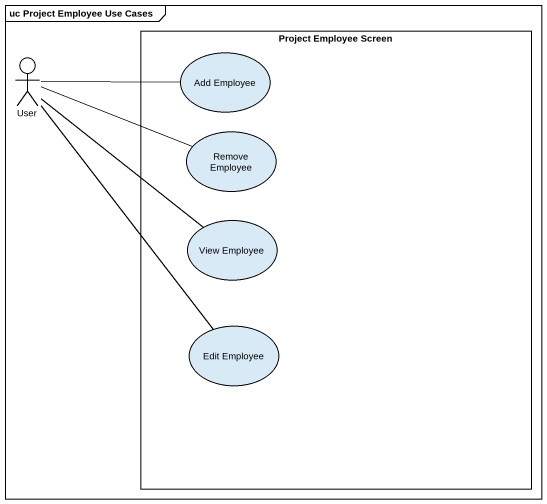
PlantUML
@startuml
mainframe uc Project Employee Use Cases
actor User
rectangle "Project Employee Screen" as Project_Employee_Screen {
  usecase "Add Employee" as Add_Employee
  usecase "Remove Employee" as Remove_Employee
  usecase "View Employee" as View_Employee
  usecase "Edit Employee" as Edit_Employee
}
User -right- Add_Employee
User -right- Remove_Employee
User -- View_Employee
User -- Edit_Employee
@enduml
